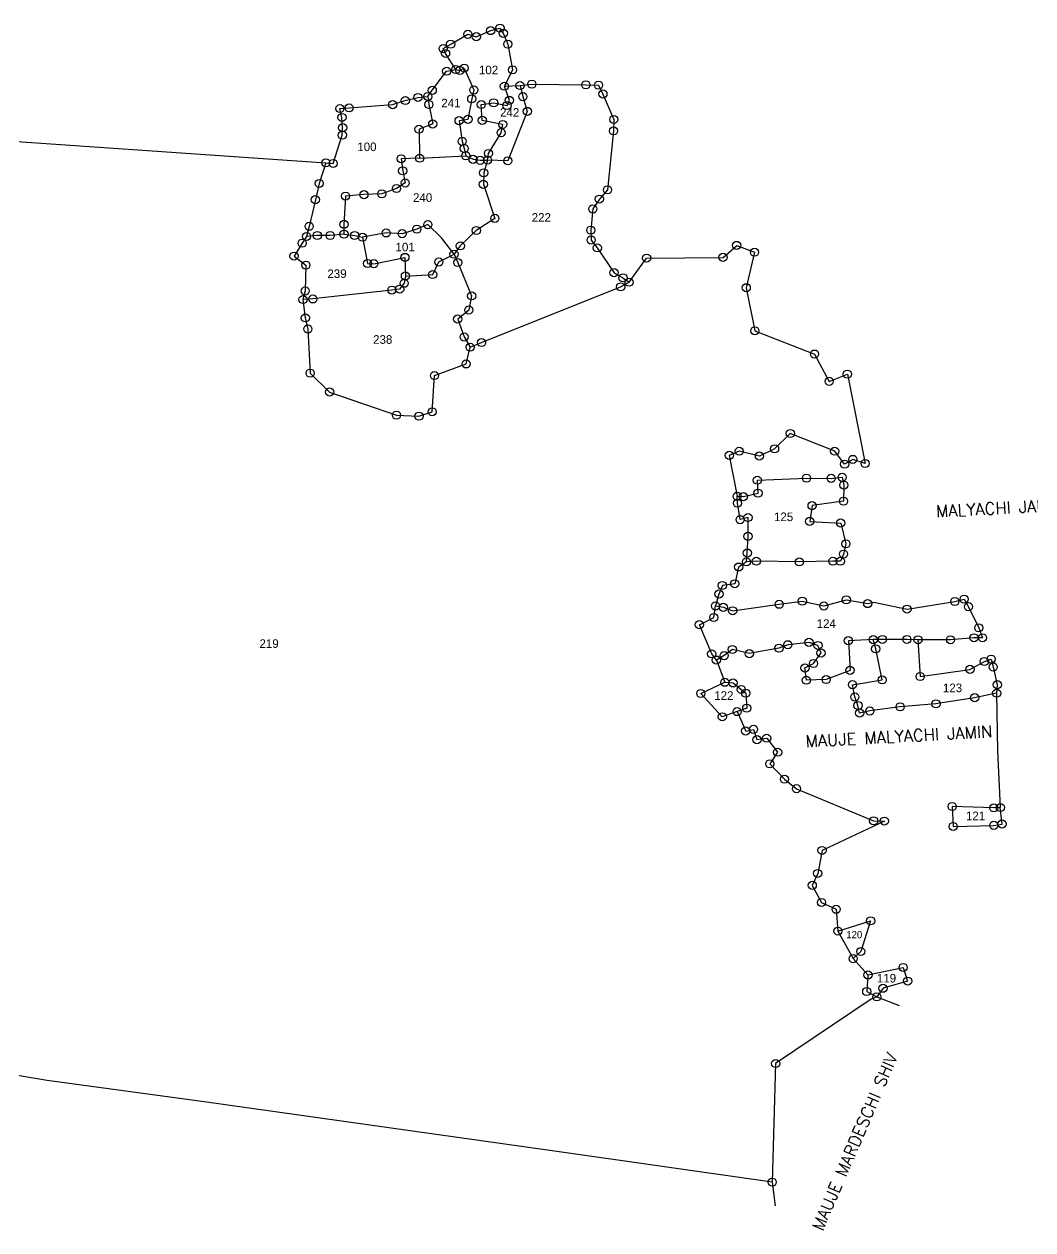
# Model space of a CAD drawing. Header units: metres. Extents: x 265344 to 266195, y 2148491 to 2148913.
# Drawn here: x 265689.4 to 265900.5, y 2148552.1 to 2148804.5 of the extents above; entities that cross this region are included whole.
import ezdxf

# ---------------------------------------------------------------- set-up
doc = ezdxf.new("R2010")
doc.units = ezdxf.units.M
doc.linetypes.add('DIVIDE', pattern=[1.25, 0.5, -0.25, 0, -0.25, 0, -0.25])
for name, color, linetype in [('OTHERS', 1, 'Continuous'), ('POLY_PARCEL', 6, 'Continuous'), ('SYM_STONE', 1, 'Continuous'), ('TEXT_MAPOUT', 7, 'Continuous'), ('TEXT_PARCEL', 7, 'Continuous'), ('V_BOUND_LINE', 7, 'Continuous'), ('V_DIVIDE_LINE', 7, 'DIVIDE')]:
    doc.layers.add(name, color=color, linetype=linetype)
doc.styles.get("Standard").update_dxf_attribs({"font": 'simplex.shx'})
doc.styles.add('TEXT_MAP', font='', dxfattribs={"height": 1.8})
doc.styles.get('TEXT_MAP').set_extended_font_data('Kruti Dev 050')

msp = doc.modelspace()

# ---------------------------------------------------------------- linework, layer by layer
at = {"layer": 'OTHERS'}
for p, q in [((265892.87, 2148664.44), (265893.06, 2148652.41)), ((265893.06, 2148652.41), (265893.64, 2148640.52))]:
    msp.add_line(p, q, dxfattribs=at)
at = {"layer": 'POLY_PARCEL'}
for p, q in [((265779.72, 2148794.96), (265780.54, 2148794.75)), ((265780.54, 2148794.75), (265781.47, 2148795.25)), ((265781.47, 2148795.25), (265783.47, 2148790.68)), ((265773.85, 2148789.32), (265774.08, 2148787.63)), ((265783.47, 2148790.68), (265783.04, 2148788.82)), ((265790.92, 2148788.49), (265789.87, 2148791.46)), ((265793.15, 2148791.6), (265793.73, 2148789.28)), ((265793.73, 2148789.28), (265794.67, 2148786.19)), ((265774.08, 2148787.63), (265774.88, 2148783.56)), ((265783.04, 2148788.82), (265782.25, 2148784.53)), ((265785.03, 2148787.62), (265787.63, 2148787.99)), ((265785.25, 2148784.31), (265785.03, 2148787.62)), ((265787.63, 2148787.99), (265790.42, 2148787.42)), ((265790.42, 2148787.42), (265790.92, 2148788.49)), ((265782.25, 2148784.53), (265780.39, 2148784.25)), ((265780.39, 2148784.25), (265781.04, 2148779.93)), ((265789.53, 2148783.46), (265785.25, 2148784.31)), ((265794.67, 2148786.19), (265790.58, 2148775.86)), ((265774.88, 2148783.56), (265772.01, 2148782.46)), ((265772.01, 2148782.46), (265772.13, 2148776.39)), ((265786.53, 2148777.39), (265789.18, 2148781.74)), ((265789.18, 2148781.74), (265789.53, 2148783.46)), ((265781.04, 2148779.93), (265781.47, 2148778.43)), ((265772.13, 2148776.39), (265781.81, 2148776.89)), ((265781.47, 2148778.43), (265781.81, 2148776.89)), ((265781.81, 2148776.89), (265783.32, 2148776.17)), ((265786.35, 2148776), (265786.53, 2148777.39)), ((265752.52, 2148775.43), (265751.13, 2148771.12)), ((265772.13, 2148776.39), (265768.27, 2148776.28)), ((265768.27, 2148776.28), (265768.59, 2148773.75)), ((265783.32, 2148776.17), (265784.82, 2148775.96)), ((265784.82, 2148775.96), (265786.35, 2148776)), ((265786.35, 2148776), (265785.54, 2148773.34)), ((265790.58, 2148775.86), (265786.35, 2148776)), ((265768.59, 2148773.75), (265769.12, 2148771.21)), ((265785.54, 2148773.34), (265785.47, 2148770.93)), ((265751.13, 2148771.12), (265750.32, 2148767.71)), ((265767.29, 2148770.05), (265764.23, 2148768.94)), ((265769.12, 2148771.21), (265767.29, 2148770.05)), ((265785.47, 2148770.93), (265787.87, 2148763.81)), ((265750.32, 2148767.71), (265749.02, 2148762.14)), ((265756.62, 2148768.47), (265756.3, 2148762.55)), ((265760.48, 2148768.78), (265756.62, 2148768.47)), ((265764.23, 2148768.94), (265760.48, 2148768.78)), ((265749.02, 2148762.14), (265748.48, 2148760.03)), ((265756.3, 2148762.55), (265756.3, 2148760.5)), ((265771.55, 2148761.55), (265768.48, 2148760.6)), ((265773.85, 2148762.5), (265771.55, 2148761.55)), ((265776.7, 2148759.7), (265773.85, 2148762.5)), ((265787.87, 2148763.81), (265784, 2148761.27)), ((265748.48, 2148760.03), (265747.56, 2148758.62)), ((265750.73, 2148760.23), (265748.48, 2148760.03)), ((265753.42, 2148760.23), (265750.73, 2148760.23)), ((265756.3, 2148760.5), (265753.42, 2148760.23)), ((265756.3, 2148760.5), (265758.55, 2148760.23)), ((265758.55, 2148760.23), (265760.19, 2148759.86)), ((265765.15, 2148760.76), (265760.19, 2148759.86)), ((265760.19, 2148759.86), (265761.24, 2148754.37)), ((265768.48, 2148760.6), (265765.15, 2148760.76)), ((265779.33, 2148756.3), (265776.7, 2148759.7)), ((265784, 2148761.27), (265780.64, 2148758.05)), ((265747.56, 2148758.62), (265745.85, 2148755.91)), ((265780.64, 2148758.05), (265779.33, 2148756.3)), ((265745.85, 2148755.91), (265748.34, 2148754.02)), ((265748.34, 2148754.02), (265748.2, 2148748.61)), ((265761.24, 2148754.37), (265762.56, 2148754.32)), ((265762.56, 2148754.32), (265769.06, 2148755.64)), ((265769.06, 2148755.64), (265769.16, 2148751.74)), ((265774.88, 2148752.05), (265776.17, 2148754.69)), ((265776.17, 2148754.69), (265779.33, 2148756.3)), ((265779.33, 2148756.3), (265780.13, 2148754.56)), ((265780.13, 2148754.56), (265783.02, 2148747.58)), ((265769.16, 2148751.74), (265768.9, 2148750.23)), ((265769.16, 2148751.74), (265774.88, 2148752.05)), ((265767.95, 2148749.01), (265766.32, 2148748.8)), ((265768.9, 2148750.23), (265767.95, 2148749.01)), ((265785.08, 2148737.82), (265814.2, 2148749.48)), ((265814.2, 2148749.48), (265815.96, 2148750.44)), ((265748.2, 2148748.61), (265747.72, 2148746.82)), ((265749.8, 2148746.95), (265747.72, 2148746.82)), ((265747.72, 2148746.82), (265748.21, 2148742.98)), ((265766.32, 2148748.8), (265749.8, 2148746.95)), ((265783.02, 2148747.58), (265782.42, 2148744.63)), ((265782.42, 2148744.63), (265780.1, 2148742.75)), ((265748.21, 2148742.98), (265748.75, 2148740.65)), ((265780.1, 2148742.75), (265781.44, 2148738.99)), ((265748.75, 2148740.65), (265749.24, 2148731.42)), ((265781.44, 2148738.99), (265782.7, 2148736.84)), ((265781.86, 2148733.35), (265782.7, 2148736.84)), ((265782.7, 2148736.84), (265785.08, 2148737.82)), ((265749.24, 2148731.42), (265753.3, 2148727.47)), ((265775.25, 2148730.91), (265781.86, 2148733.35)), ((265774.77, 2148723.34), (265775.25, 2148730.91)), ((265753.3, 2148727.47), (265767.29, 2148722.63)), ((265767.29, 2148722.63), (265772, 2148722.42)), ((265772, 2148722.42), (265774.77, 2148723.34)), ((265838.63, 2148704.2), (265838.58, 2148705.65)), ((265839.2, 2148700.77), (265838.63, 2148704.2)), ((265840.85, 2148701.2), (265839.2, 2148700.77)), ((265840.85, 2148697.27), (265840.85, 2148701.2)), ((265840.7, 2148693.77), (265840.85, 2148697.27)), ((265840.52, 2148691.92), (265840.7, 2148693.77)), ((265833.68, 2148680.29), (265834.05, 2148682.7)), ((265830.67, 2148678.79), (265833.68, 2148680.29)), ((265833.25, 2148672.67), (265830.67, 2148678.79)), ((265868.94, 2148675.7), (265867.06, 2148675.66)), ((265874.09, 2148675.7), (265868.94, 2148675.7)), ((265876.41, 2148675.63), (265874.09, 2148675.7)), ((265834.22, 2148671.38), (265833.25, 2148672.67)), ((265830.96, 2148664.38), (265836, 2148666.74)), ((265835.47, 2148659.52), (265830.96, 2148664.38)), ((265838.58, 2148660.6), (265835.47, 2148659.52)), ((265859.65, 2148614.67), (265862.86, 2148608.91)), ((265865.95, 2148605.5), (265865.69, 2148602.03)), ((265865.69, 2148602.03), (265867.81, 2148600.92))]:
    msp.add_line(p, q, dxfattribs=at)
at = {"layer": 'SYM_STONE'}
for centre in [(265788.94, 2148803.6), (265782.22, 2148802.32), (265784, 2148801.82), (265787.01, 2148803.1), (265789.65, 2148802.53), (265777.07, 2148799.32), (265778.64, 2148800.25), (265790.58, 2148800.25), (265777.57, 2148798.32), (265777.79, 2148794.6), (265779.72, 2148794.96), (265780.54, 2148794.75), (265781.47, 2148795.25), (265791.58, 2148794.89), (265789.87, 2148791.46), (265793.15, 2148791.6), (265795.62, 2148791.89), (265806.92, 2148791.75), (265809.56, 2148791.68), (265769.14, 2148788.46), (265771.78, 2148789.11), (265773.85, 2148789.32), (265774.78, 2148790.61), (265783.04, 2148788.82), (265783.47, 2148790.68), (265790.92, 2148788.49), (265793.73, 2148789.28), (265810.49, 2148789.82), (265755.45, 2148786.78), (265757.38, 2148786.92), (265766.49, 2148787.61), (265774.08, 2148787.63), (265785.03, 2148787.62), (265787.63, 2148787.99), (265790.42, 2148787.42), (265794.67, 2148786.19), (265755.88, 2148784.93), (265774.88, 2148783.56), (265780.39, 2148784.25), (265782.25, 2148784.53), (265785.25, 2148784.31), (265789.53, 2148783.46), (265812.76, 2148784.51), (265755.95, 2148781.21), (265756.02, 2148782.78), (265772.01, 2148782.46), (265789.18, 2148781.74), (265812.71, 2148782.11), (265781.04, 2148779.93), (265781.47, 2148778.43), (265768.27, 2148776.28), (265772.13, 2148776.39), (265781.81, 2148776.89), (265783.32, 2148776.17), (265784.82, 2148775.96), (265786.35, 2148776), (265786.53, 2148777.39), (265790.58, 2148775.86), (265752.52, 2148775.43), (265754.05, 2148775.3), (265768.59, 2148773.75), (265785.54, 2148773.34), (265751.13, 2148771.12), (265769.12, 2148771.21), (265785.47, 2148770.93), (265756.62, 2148768.47), (265760.48, 2148768.78), (265764.23, 2148768.94), (265767.29, 2148770.05), (265811.45, 2148769.77), (265750.32, 2148767.71), (265808.38, 2148765.77), (265809.74, 2148767.84), (265787.87, 2148763.81), (265749.02, 2148762.14), (265756.3, 2148762.55), (265765.15, 2148760.76), (265771.55, 2148761.55), (265773.85, 2148762.5), (265784, 2148761.27), (265807.95, 2148761.34), (265747.56, 2148758.62), (265748.48, 2148760.03), (265750.73, 2148760.23), (265753.42, 2148760.23), (265756.3, 2148760.5), (265758.55, 2148760.23), (265760.19, 2148759.86), (265768.48, 2148760.6), (265808.02, 2148759.27), (265838.48, 2148758.15), (265745.85, 2148755.91), (265769.06, 2148755.64), (265779.33, 2148756.3), (265780.64, 2148758.05), (265809.31, 2148757.63), (265835.62, 2148755.65), (265842.2, 2148756.72), (265748.34, 2148754.02), (265761.24, 2148754.37), (265762.56, 2148754.32), (265776.17, 2148754.69), (265780.13, 2148754.56), (265819.64, 2148755.49), (265769.16, 2148751.74), (265774.88, 2148752.05), (265812.82, 2148752.44), (265814.68, 2148751.36), (265748.2, 2148748.61), (265766.32, 2148748.8), (265767.95, 2148749.01), (265768.9, 2148750.23), (265814.2, 2148749.48), (265815.96, 2148750.44), (265840.48, 2148749.29), (265747.72, 2148746.82), (265749.8, 2148746.95), (265783.02, 2148747.58), (265748.21, 2148742.98), (265782.42, 2148744.63), (265748.75, 2148740.65), (265780.1, 2148742.75), (265781.44, 2148738.99), (265842.27, 2148740.29), (265782.7, 2148736.84), (265785.08, 2148737.82), (265854.76, 2148735.41), (265781.86, 2148733.35), (265749.24, 2148731.42), (265775.25, 2148730.91), (265861.63, 2148731.2), (265857.84, 2148729.7), (265753.3, 2148727.47), (265774.77, 2148723.34), (265767.29, 2148722.63), (265772, 2148722.42), (265849.69, 2148718.8), (265846.41, 2148715.58), (265836.93, 2148714.22), (265839.01, 2148715.08), (265843.23, 2148714.08), (265858.99, 2148715.08), (265862.78, 2148713.37), (265861.06, 2148712.37), (265865.35, 2148712.51), (265842.8, 2148709.01), (265853.09, 2148709.44), (265858.25, 2148709.41), (265860.54, 2148709.63), (265860.9, 2148707.99), (265838.58, 2148705.65), (265839.87, 2148705.58), (265842.94, 2148706.3), (265838.63, 2148704.2), (265854.25, 2148703.7), (265860.83, 2148704.63), (265839.2, 2148700.77), (265840.85, 2148701.2), (265853.75, 2148700.41), (265860.25, 2148700.06), (265840.85, 2148697.27), (265861.33, 2148695.7), (265840.7, 2148693.77), (265860.83, 2148693.56), (265838.88, 2148690.84), (265840.52, 2148691.92), (265842.6, 2148692.06), (265851.6, 2148691.92), (265858.61, 2148692.06), (265860.18, 2148692.06), (265834.77, 2148685.2), (265835.48, 2148686.99), (265838.06, 2148687.35), (265834.05, 2148682.7), (265835.7, 2148682.42), (265847.35, 2148683.06), (265852.21, 2148683.7), (265856.72, 2148682.7), (265861.43, 2148683.99), (265865.9, 2148683.2), (265884.13, 2148683.63), (265886.06, 2148684.13), (265886.99, 2148682.55), (265833.68, 2148680.29), (265837.63, 2148681.7), (265874.12, 2148682.05), (265830.67, 2148678.79), (265889.13, 2148678.13), (265853.62, 2148675.09), (265861.85, 2148675.44), (265867.06, 2148675.66), (265868.94, 2148675.7), (265874.09, 2148675.7), (265876.41, 2148675.63), (265883.2, 2148675.63), (265888.13, 2148676.05), (265889.92, 2148676.05), (265833.25, 2148672.67), (265835.86, 2148672.31), (265837.58, 2148673.59), (265841.11, 2148672.73), (265847.33, 2148673.87), (265849.19, 2148674.59), (265855.48, 2148674.44), (265856.13, 2148672.87), (265867.56, 2148673.73), (265834.22, 2148671.38), (265854.55, 2148670.66), (265890.3, 2148671.08), (265891.73, 2148671.58), (265892.16, 2148669.94), (265852.77, 2148669.73), (265857.2, 2148667.3), (265862.2, 2148669.23), (265876.86, 2148667.94), (265887.29, 2148669.44), (265836, 2148666.74), (265837.72, 2148666.6), (265839.43, 2148665.24), (265853.05, 2148667.16), (265862.7, 2148666.23), (265868.92, 2148667.23), (265893.01, 2148666.23), (265830.96, 2148664.38), (265840.36, 2148664.45), (265863.2, 2148663.66), (265880.18, 2148662.23), (265888.26, 2148663.51), (265892.87, 2148664.44), (265838.58, 2148660.6), (265840.58, 2148661.31), (265863.85, 2148661.87), (265864.2, 2148660.3), (265866.35, 2148660.73), (265872.68, 2148661.59), (265835.47, 2148659.52), (265840.36, 2148656.53), (265842.01, 2148656.88), (265842.72, 2148654.74), (265844.76, 2148655.03), (265845.4, 2148649.67), (265847.05, 2148652.1), (265848.48, 2148646.45), (265850.98, 2148644.46), (265883.56, 2148640.74), (265892.28, 2148640.45), (265893.64, 2148640.52), (265867.13, 2148637.74), (265869.38, 2148637.69), (265894, 2148637.07), (265883.77, 2148636.57), (265892.28, 2148636.79), (265856.33, 2148631.55), (265855.43, 2148626.74), (265854.29, 2148624.24), (265856.22, 2148620.67), (265859.29, 2148619.24), (265866.51, 2148616.81), (265859.65, 2148614.67), (265864.44, 2148610.39), (265862.86, 2148608.91), (265873.32, 2148607.07), (265865.95, 2148605.5), (265874.25, 2148604.21), (265865.69, 2148602.03), (265869.1, 2148602.71), (265867.81, 2148600.92), (265846.63, 2148586.95), (265845.91, 2148562.13)]:
    msp.add_circle(centre, 0.851, dxfattribs=at)
at = {"layer": 'V_BOUND_LINE'}
for p, q in [((265778.64, 2148800.25), (265782.22, 2148802.32)), ((265782.22, 2148802.32), (265784, 2148801.82)), ((265784, 2148801.82), (265787.01, 2148803.1)), ((265787.01, 2148803.1), (265788.94, 2148803.6)), ((265788.94, 2148803.6), (265789.65, 2148802.53)), ((265789.65, 2148802.53), (265790.58, 2148800.25)), ((265777.07, 2148799.32), (265778.64, 2148800.25)), ((265777.57, 2148798.32), (265777.07, 2148799.32)), ((265790.58, 2148800.25), (265791.58, 2148794.89)), ((265779.72, 2148794.96), (265777.57, 2148798.32)), ((265774.78, 2148790.61), (265777.79, 2148794.6)), ((265777.79, 2148794.6), (265779.72, 2148794.96)), ((265791.58, 2148794.89), (265789.87, 2148791.46)), ((265793.15, 2148791.6), (265795.62, 2148791.89)), ((265795.62, 2148791.89), (265806.92, 2148791.75)), ((265806.92, 2148791.75), (265809.56, 2148791.68)), ((265771.78, 2148789.11), (265773.85, 2148789.32)), ((265773.85, 2148789.32), (265774.78, 2148790.61)), ((265789.87, 2148791.46), (265793.15, 2148791.6)), ((265809.56, 2148791.68), (265810.49, 2148789.82)), ((265810.49, 2148789.82), (265812.76, 2148784.51)), ((265755.45, 2148786.78), (265757.38, 2148786.92)), ((265755.88, 2148784.93), (265755.45, 2148786.78)), ((265757.38, 2148786.92), (265766.49, 2148787.61)), ((265766.49, 2148787.61), (265769.14, 2148788.46)), ((265769.14, 2148788.46), (265771.78, 2148789.11)), ((265756.02, 2148782.78), (265755.88, 2148784.93)), ((265812.76, 2148784.51), (265812.71, 2148782.11)), ((265755.95, 2148781.21), (265756.02, 2148782.78)), ((265812.71, 2148782.11), (265811.45, 2148769.77)), ((265666.79, 2148781.36), (265752.52, 2148775.43)), ((265754.05, 2148775.3), (265755.95, 2148781.21)), ((265752.52, 2148775.43), (265754.05, 2148775.3)), ((265811.45, 2148769.77), (265809.74, 2148767.84)), ((265809.74, 2148767.84), (265808.38, 2148765.77)), ((265808.38, 2148765.77), (265807.95, 2148761.34)), ((265807.95, 2148761.34), (265808.02, 2148759.27)), ((265808.02, 2148759.27), (265809.31, 2148757.63)), ((265809.31, 2148757.63), (265812.82, 2148752.44)), ((265835.62, 2148755.65), (265838.48, 2148758.15)), ((265838.48, 2148758.15), (265842.2, 2148756.72)), ((265842.2, 2148756.72), (265840.48, 2148749.29)), ((265815.96, 2148750.44), (265819.64, 2148755.49)), ((265819.64, 2148755.49), (265835.62, 2148755.65)), ((265812.82, 2148752.44), (265814.68, 2148751.36)), ((265814.68, 2148751.36), (265815.96, 2148750.44)), ((265840.48, 2148749.29), (265842.27, 2148740.29)), ((265842.27, 2148740.29), (265854.76, 2148735.41)), ((265854.76, 2148735.41), (265857.84, 2148729.7)), ((265857.84, 2148729.7), (265861.63, 2148731.2)), ((265861.63, 2148731.2), (265865.35, 2148712.51)), ((265849.69, 2148718.8), (265846.41, 2148715.58)), ((265858.99, 2148715.08), (265849.69, 2148718.8)), ((265839.01, 2148715.08), (265836.93, 2148714.22)), ((265836.93, 2148714.22), (265838.58, 2148705.65)), ((265843.23, 2148714.08), (265839.01, 2148715.08)), ((265846.41, 2148715.58), (265843.23, 2148714.08)), ((265861.06, 2148712.37), (265858.99, 2148715.08)), ((265862.78, 2148713.37), (265861.06, 2148712.37)), ((265865.35, 2148712.51), (265862.78, 2148713.37)), ((265842.8, 2148709.01), (265853.09, 2148709.44)), ((265842.94, 2148706.3), (265842.8, 2148709.01)), ((265853.09, 2148709.44), (265858.25, 2148709.41)), ((265858.25, 2148709.41), (265860.54, 2148709.63)), ((265860.54, 2148709.63), (265860.9, 2148707.99)), ((265839.87, 2148705.58), (265842.94, 2148706.3)), ((265860.9, 2148707.99), (265860.83, 2148704.63)), ((265838.58, 2148705.65), (265839.87, 2148705.58)), ((265854.25, 2148703.7), (265853.75, 2148700.41)), ((265860.83, 2148704.63), (265854.25, 2148703.7)), ((265853.75, 2148700.41), (265860.25, 2148700.06)), ((265860.25, 2148700.06), (265861.33, 2148695.7)), ((265860.83, 2148693.56), (265860.18, 2148692.06)), ((265861.33, 2148695.7), (265860.83, 2148693.56)), ((265838.88, 2148690.84), (265838.06, 2148687.35)), ((265840.52, 2148691.92), (265838.88, 2148690.84)), ((265842.6, 2148692.06), (265840.52, 2148691.92)), ((265851.6, 2148691.92), (265842.6, 2148692.06)), ((265858.61, 2148692.06), (265851.6, 2148691.92)), ((265860.18, 2148692.06), (265858.61, 2148692.06)), ((265835.48, 2148686.99), (265834.77, 2148685.2)), ((265838.06, 2148687.35), (265835.48, 2148686.99)), ((265834.77, 2148685.2), (265834.05, 2148682.7)), ((265847.35, 2148683.06), (265852.21, 2148683.7)), ((265852.21, 2148683.7), (265856.72, 2148682.7)), ((265856.72, 2148682.7), (265861.43, 2148683.99)), ((265861.43, 2148683.99), (265865.9, 2148683.2)), ((265865.9, 2148683.2), (265867.19, 2148683.48)), ((265867.19, 2148683.48), (265874.12, 2148682.05)), ((265874.12, 2148682.05), (265884.13, 2148683.63)), ((265884.13, 2148683.63), (265886.06, 2148684.13)), ((265886.06, 2148684.13), (265886.99, 2148682.55)), ((265834.05, 2148682.7), (265835.7, 2148682.42)), ((265835.7, 2148682.42), (265837.63, 2148681.7)), ((265837.63, 2148681.7), (265847.35, 2148683.06)), ((265886.99, 2148682.55), (265889.13, 2148678.13)), ((265888.13, 2148676.05), (265883.2, 2148675.63)), ((265889.92, 2148676.05), (265888.13, 2148676.05)), ((265889.13, 2148678.13), (265889.92, 2148676.05)), ((265837.58, 2148673.59), (265835.86, 2148672.31)), ((265841.11, 2148672.73), (265837.58, 2148673.59)), ((265847.33, 2148673.87), (265841.11, 2148672.73)), ((265849.19, 2148674.59), (265847.33, 2148673.87)), ((265853.62, 2148675.09), (265849.19, 2148674.59)), ((265855.48, 2148674.44), (265853.62, 2148675.09)), ((265856.13, 2148672.87), (265855.48, 2148674.44)), ((265867.06, 2148675.66), (265861.85, 2148675.44)), ((265861.85, 2148675.44), (265862.2, 2148669.23)), ((265867.56, 2148673.73), (265867.06, 2148675.66)), ((265868.92, 2148667.23), (265867.56, 2148673.73)), ((265883.2, 2148675.63), (265876.41, 2148675.63)), ((265876.41, 2148675.63), (265876.86, 2148667.94)), ((265835.86, 2148672.31), (265834.22, 2148671.38)), ((265834.22, 2148671.38), (265836, 2148666.74)), ((265852.77, 2148669.73), (265854.55, 2148670.66)), ((265854.55, 2148670.66), (265856.13, 2148672.87)), ((265887.29, 2148669.44), (265890.3, 2148671.08)), ((265890.3, 2148671.08), (265891.73, 2148671.58)), ((265891.73, 2148671.58), (265892.16, 2148669.94)), ((265853.05, 2148667.16), (265852.77, 2148669.73)), ((265862.2, 2148669.23), (265857.2, 2148667.3)), ((265876.86, 2148667.94), (265887.29, 2148669.44)), ((265892.16, 2148669.94), (265893.01, 2148666.23)), ((265836, 2148666.74), (265837.72, 2148666.6)), ((265837.72, 2148666.6), (265839.43, 2148665.24)), ((265857.2, 2148667.3), (265853.05, 2148667.16)), ((265862.7, 2148666.23), (265868.92, 2148667.23)), ((265863.2, 2148663.66), (265862.7, 2148666.23)), ((265893.01, 2148666.23), (265892.87, 2148664.44)), ((265839.43, 2148665.24), (265840.36, 2148664.45)), ((265840.36, 2148664.45), (265840.58, 2148661.31)), ((265863.85, 2148661.87), (265863.2, 2148663.66)), ((265888.26, 2148663.51), (265880.18, 2148662.23)), ((265892.87, 2148664.44), (265888.26, 2148663.51)), ((265840.58, 2148661.31), (265838.58, 2148660.6)), ((265838.58, 2148660.6), (265840.36, 2148656.53)), ((265864.2, 2148660.3), (265863.85, 2148661.87)), ((265866.35, 2148660.73), (265864.2, 2148660.3)), ((265872.68, 2148661.59), (265866.35, 2148660.73)), ((265880.18, 2148662.23), (265872.68, 2148661.59)), ((265840.36, 2148656.53), (265842.01, 2148656.88)), ((265842.01, 2148656.88), (265842.72, 2148654.74)), ((265842.72, 2148654.74), (265844.76, 2148655.03)), ((265844.76, 2148655.03), (265847.05, 2148652.1)), ((265847.05, 2148652.1), (265845.4, 2148649.67)), ((265845.4, 2148649.67), (265848.48, 2148646.45)), ((265848.48, 2148646.45), (265850.98, 2148644.46)), ((265850.98, 2148644.46), (265867.13, 2148637.74)), ((265892.28, 2148640.45), (265883.56, 2148640.74)), ((265883.56, 2148640.74), (265883.77, 2148636.57)), ((265893.64, 2148640.52), (265892.28, 2148640.45)), ((265894, 2148637.07), (265893.64, 2148640.52)), ((265869.38, 2148637.69), (265856.33, 2148631.55)), ((265867.13, 2148637.74), (265869.38, 2148637.69)), ((265883.77, 2148636.57), (265892.28, 2148636.79)), ((265892.28, 2148636.79), (265894, 2148637.07)), ((265856.33, 2148631.55), (265855.43, 2148626.74)), ((265855.43, 2148626.74), (265854.29, 2148624.24)), ((265854.29, 2148624.24), (265856.22, 2148620.67)), ((265856.22, 2148620.67), (265859.29, 2148619.24)), ((265859.29, 2148619.24), (265859.65, 2148614.67)), ((265859.65, 2148614.67), (265866.51, 2148616.81)), ((265866.51, 2148616.81), (265864.44, 2148610.39)), ((265864.44, 2148610.39), (265862.86, 2148608.91)), ((265862.86, 2148608.91), (265865.95, 2148605.5)), ((265865.95, 2148605.5), (265873.32, 2148607.07)), ((265873.32, 2148607.07), (265874.25, 2148604.21)), ((265869.1, 2148602.71), (265867.81, 2148600.92)), ((265874.25, 2148604.21), (265869.1, 2148602.71)), ((265866.6, 2148600.42), (265846.63, 2148586.95)), ((265867.81, 2148600.92), (265866.6, 2148600.42)), ((265694.22, 2148583.39), (265673.06, 2148586.97)), ((265846.63, 2148586.95), (265845.91, 2148562.13)), ((265727.07, 2148578.95), (265694.22, 2148583.39)), ((265799.39, 2148568.77), (265727.07, 2148578.95)), ((265845.91, 2148562.13), (265799.39, 2148568.77))]:
    msp.add_line(p, q, dxfattribs=at)
at = {"layer": 'V_DIVIDE_LINE', "ltscale": 10}
for p, q in [((265867.81, 2148600.92), (265874.5, 2148598.35)), ((265845.91, 2148562.13), (265846.59, 2148556.7))]:
    msp.add_line(p, q, dxfattribs=at)

# ---------------------------------------------------------------- texts
at = {"layer": 'TEXT_MAPOUT'}
for s, rotation, p in [('MALYACHI JAMIN', 2.9838, (265880.24, 2148701.26)), ('MAUJE MALYACHI JAMIN', 3.0912, (265852.94, 2148653.13)), ('MAUJE MARDESCHI SHIV', 66.782, (265856.45, 2148551.76))]:
    msp.add_text(s, height=2.5, rotation=rotation, dxfattribs=at).set_placement(p)
at = {"layer": 'TEXT_PARCEL', "style": 'TEXT_MAP'}
for s, height, p in [('102', 1.8, (265784.55, 2148793.96)), ('241', 1.8, (265776.67, 2148787.04)), ('242', 1.8, (265788.97, 2148785.08)), ('100', 1.8, (265759.1, 2148777.88)), ('240', 1.8, (265770.76, 2148767.26)), ('222', 1.8, (265795.59, 2148763.1)), ('101', 1.8, (265767.1, 2148756.9)), ('239', 1.8, (265752.84, 2148751.33)), ('238', 1.8, (265762.41, 2148737.56)), ('125', 1.8, (265846.28, 2148700.46)), ('124', 1.8, (265855.21, 2148678.11)), ('219', 1.8, (265738.63, 2148673.93)), ('123', 1.8, (265881.63, 2148664.66)), ('122', 1.8, (265833.79, 2148663.06)), ('121', 1.8, (265886.45, 2148637.88)), ('120', 1.5, (265861.41, 2148613.17)), ('119', 1.8, (265867.82, 2148603.92))]:
    msp.add_text(s, height=height, dxfattribs=at).set_placement(p)

doc.saveas('drawing.dxf')
